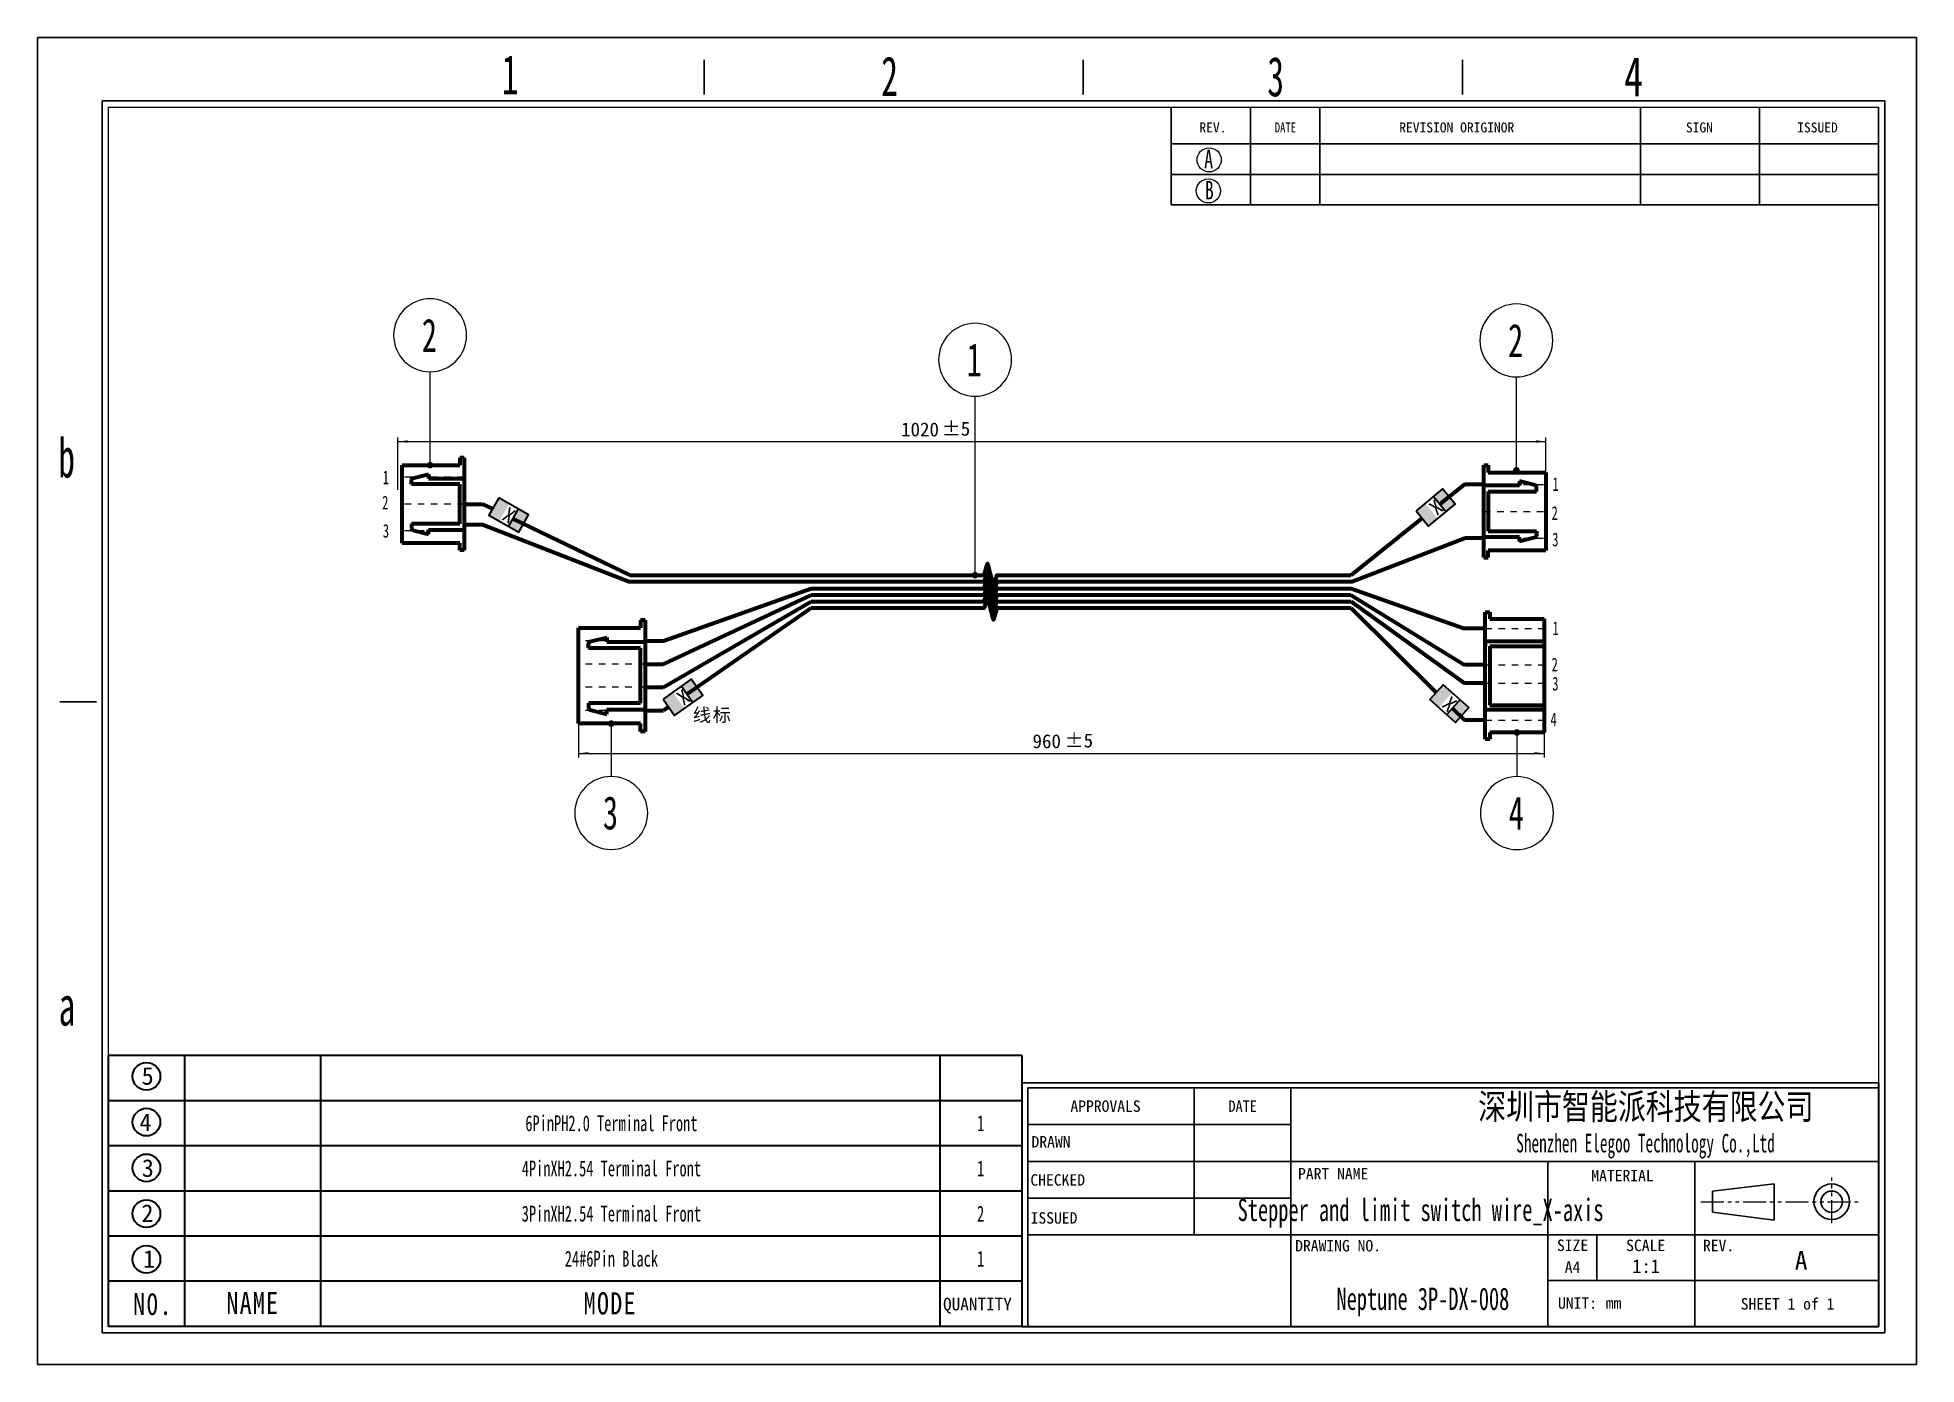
# Model space of a CAD drawing. Header units: millimetres. Extents: x 0 to 283, y 0 to 200.
import ezdxf
from ezdxf.enums import TextEntityAlignment as Align

# ---------------------------------------------------------------- set-up
doc = ezdxf.new("R2010")
doc.units = ezdxf.units.MM
for name, pattern in [('双点画线', [22, 12, -2, 2, -2, 2, -2]), ('点画线', [18, 12, -2, 2, -2]), ('虚线', [2, 1, -1])]:
    doc.linetypes.add(name, pattern=pattern)
doc.layers.get('0').update_dxf_attribs({"lineweight": 35})
for name, color, linetype, lineweight in [('SLD-0', 179, 'Continuous', 30), ('中心线层', 1, '点画线', 18), ('尺寸线层', 3, 'Continuous', 18), ('粗实线层', 7, 'Continuous', 35), ('细实线层', 7, 'Continuous', 18)]:
    doc.layers.add(name, color=color, linetype=linetype, lineweight=lineweight)
doc.styles.add('SLDTEXTSTYLE0', font='', dxfattribs={"width": 0.7})
doc.styles.add('SLDTEXTSTYLE10', font='', dxfattribs={"width": 0.7865})
doc.styles.add('SLDTEXTSTYLE11', font='', dxfattribs={"width": 0.862222})
doc.styles.add('SLDTEXTSTYLE12', font='', dxfattribs={"width": 1.089})
doc.styles.add('SLDTEXTSTYLE13', font='', dxfattribs={"width": 0.805625})
doc.styles.add('SLDTEXTSTYLE2', font='', dxfattribs={"width": 0.469})
doc.styles.add('SLDTEXTSTYLE3', font='', dxfattribs={"width": 0.56})
doc.styles.add('SLDTEXTSTYLE4', font='', dxfattribs={"width": 0.40535})
doc.styles.add('SLDTEXTSTYLE5', font='', dxfattribs={"width": 0.7})
doc.styles.add('SLDTEXTSTYLE6', font='', dxfattribs={"width": 0.62})
doc.styles.add('SLDTEXTSTYLE7', font='', dxfattribs={"width": 0.9075})
doc.styles.add('SLDTEXTSTYLE8', font='', dxfattribs={"width": 0.484})
doc.styles.add('SLDTEXTSTYLE9', font='', dxfattribs={"width": 0.870455})
doc.styles.add('工程1', font='')
doc.styles.add('标准', font='', dxfattribs={"width": 0.667})
doc.styles.get('SLDTEXTSTYLE0').set_extended_font_data('宋体')
doc.styles.get('SLDTEXTSTYLE10').set_extended_font_data('宋体')
doc.styles.get('SLDTEXTSTYLE11').set_extended_font_data('宋体')
doc.styles.get('SLDTEXTSTYLE12').set_extended_font_data('宋体')
doc.styles.get('SLDTEXTSTYLE13').set_extended_font_data('宋体')
doc.styles.get('SLDTEXTSTYLE2').set_extended_font_data('宋体')
doc.styles.get('SLDTEXTSTYLE3').set_extended_font_data('宋体')
doc.styles.get('SLDTEXTSTYLE4').set_extended_font_data('宋体')
doc.styles.get('SLDTEXTSTYLE5').set_extended_font_data('宋体')
doc.styles.get('SLDTEXTSTYLE6').set_extended_font_data('宋体')
doc.styles.get('SLDTEXTSTYLE7').set_extended_font_data('宋体')
doc.styles.get('SLDTEXTSTYLE8').set_extended_font_data('宋体')
doc.styles.get('SLDTEXTSTYLE9').set_extended_font_data('宋体')
doc.styles.get('工程1').set_extended_font_data('宋体')
doc.styles.get('标准').set_extended_font_data('宋体')
doc.dimstyles.new('标准', dxfattribs={"dimscale": 0.6, "dimtxt": 3.5, "dimasz": 2.5, "dimexe": 1, "dimexo": 0, "dimtad": 1, "dimdsep": 46, "dimtxsty": '工程1', "dimblk": '_CAXARROW', "dimcen": 0, "dimdle": 4, "dimazin": 2, "dimtfac": 0.707107, "dimtdec": 3, "dimtmove": 2, "dimatfit": 3, "dimfxl": 1, "dimfrac": 2, "dimtolj": 1, "dimarcsym": 1})

# ---------------------------------------------------------------- blocks, each defined once
blk = doc.blocks.new('ELEGOO标题栏_1')
for p in [(133.85, 38.11), (0, 0)]:
    blk.add_line(p, (133.85, 0))
at = {"layer": 'SLD-0', "color": 0, "linetype": 'Continuous'}
for p, q in [((133.85, 38.11), (0, 38.11)), ((0, 38.11), (0, 0)), ((133.85, 37.29), (0.96, 37.29)), ((0.96, 37.29), (0.96, 0)), ((26.95, 37.29), (26.95, 14.34)), ((42.07, 37.29), (42.07, 0)), ((42.07, 31.55), (0.96, 31.55)), ((133.85, 25.81), (0.96, 25.81)), ((82.22, 25.81), (82.22, 0)), ((105.17, 0), (105.17, 25.81)), ((107.93, 21.13), (117.56, 22.32)), ((107.93, 17.89), (107.93, 21.13)), ((117.56, 16.63), (117.56, 22.32)), ((42.07, 20.08), (0.96, 20.08)), ((107.93, 17.89), (117.56, 16.63)), ((133.85, 14.34), (0.96, 14.34)), ((89.87, 14.34), (89.87, 7.17)), ((82.22, 7.17), (133.85, 7.17))]:
    blk.add_line(p, q, dxfattribs=at)
for radius in [2.77, 1.67]:
    blk.add_circle((126.54, 19.51), radius, dxfattribs=at)
at = {"layer": '中心线层', "color": 1, "linetype": '双点画线', "lineweight": 18, "ltscale": 0.3}
for p, q in [((126.54, 16.16), (126.54, 23.3)), ((106.1, 19.51), (130.7, 19.51))]:
    blk.add_line(p, q, dxfattribs=at)
at = {"layer": 'SLD-0', "color": 0}
for s, insert, char_height, width, attachment_point, style in [('{\\W1;APPROVALS}', (13.1, 35.34), 1.7927, 38.1779, 2, 'SLDTEXTSTYLE10'), ('DATE', (34.52, 35.34), 1.793, 17.8919, 2, 'SLDTEXTSTYLE7'), ('{\\W0.8;深圳市智能派科技有限公司}', (97.5, 36.37), 4, 133.1206, 2, 'SLDTEXTSTYLE0'), ('{\\W1;DRAWN}', (4.58, 29.77), 1.7927, 12.6788, 2, 'SLDTEXTSTYLE4'), ('{\\fsimsun|b1|i0|c134|p2;\\W0.6;Shenzhen Elegoo Technology Co.,Ltd}', (97.46, 30.12), 2.9104, 129.0935, 2, 'SLDTEXTSTYLE2'), ('{\\W1;CHECKED}', (5.63, 23.81), 1.7927, 17.6061, 2, 'SLDTEXTSTYLE4'), ('{\\W1;PART NAME}', (48.66, 24.78), 1.7927, 40.2352, 2, 'SLDTEXTSTYLE11'), ('{\\W1;MATERIAL}', (93.86, 24.48), 1.7927, 43.0109, 2, 'SLDTEXTSTYLE12'), ('{\\W1;ISSUED}', (5.05, 17.87), 1.7927, 14.7218, 2, 'SLDTEXTSTYLE4'), ('{\\W1;DRAWING NO.}', (49.43, 13.53), 1.7927, 46.8642, 2, 'SLDTEXTSTYLE9'), ('{\\W1;SIZE}', (86.06, 13.59), 1.793, 9.8746, 2, 'SLDTEXTSTYLE4'), ('{\\W1;SCALE}', (97.48, 13.58), 1.7927, 22.8456, 2, 'SLDTEXTSTYLE7'), ('{\\W1;REV.}', (108.87, 13.56), 1.793, 16.3741, 2, 'SLDTEXTSTYLE7'), ('{\\W1;A}', (120.78, 11.78), 2.91, 3.9348, 1, 'SLDTEXTSTYLE3'), ('{\\W1;A4}', (86.06, 10.18), 1.793, 4.9073, 2, 'SLDTEXTSTYLE4'), ('{\\W1;1:1}', (97.55, 10.49), 2.117, 7.7808, 2, 'SLDTEXTSTYLE3'), ('{\\W1;UNIT:}', (86.83, 4.57), 1.7927, 18.0042, 2, 'SLDTEXTSTYLE7'), ('{\\W1;mm}', (92.46, 4.58), 1.793, 5.0475, 2, 'SLDTEXTSTYLE8'), ('{\\W1;SHEET 1 of 1}', (119.64, 4.44), 1.7927, 47.0046, 2, 'SLDTEXTSTYLE13')]:
    blk.add_mtext(s, dxfattribs=dict(at, insert=insert, char_height=char_height, width=width, attachment_point=attachment_point, style=style))
at = {"layer": '尺寸线层', "color": 0, "style": '标准', "width": 0.667}
for tag, height, p in [('绘制者', 2, (21.79, 28.7)), ('绘图日期', 2, (34.51, 28.68)), ('审核者', 2, (21.8, 23.22)), ('审核日期', 2, (34.51, 22.95)), ('材质', 3.5, (94.1, 18.33)), ('发布者', 2, (21.79, 17.24)), ('发布日期', 2, (34.51, 17.21)), ('零件名称', 3.5, (62.32, 18.23)), ('图纸编号', 3.5, (62.68, 4.34))]:
    blk.add_attdef(tag, text='', height=height, dxfattribs=at).set_placement(p, align=Align.MIDDLE_CENTER)
blk = doc.blocks.new('更新记录栏_1')
at = {"layer": 'SLD-0', "color": 0, "linetype": 'Continuous'}
for p, q in [((-110.52, 0), (-110.52, -15.3)), ((-98.13, 0), (-98.13, -15.3)), ((-87.3, 0), (-87.3, -15.3)), ((-110.52, -5.74), (0, -5.74)), ((-110.52, -10.52), (0, -10.52)), ((-110.52, -15.3), (0, -15.3))]:
    blk.add_line(p, q, dxfattribs=at)
at = {"layer": 'SLD-0', "color": 0}
for p, q in [((-37.16, 0), (-37.16, -15.3)), ((-18.58, 0), (-18.58, -15.3))]:
    blk.add_line(p, q, dxfattribs=at)
at = {"layer": 'SLD-0', "color": 2, "lineweight": 0}
for centre in [(-104.56, -8.25), (-104.68, -13.1)]:
    blk.add_circle(centre, 1.89, dxfattribs=at)
at = {"layer": '粗实线层', "color": 0, "lineweight": 18}
for p in [(-110.52, 0), (0, -15.3)]:
    blk.add_line(p, (0, 0), dxfattribs=at)
at = {"layer": 'SLD-0', "color": 0, "attachment_point": 1, "style": 'SLDTEXTSTYLE10'}
for s, insert, char_height, width in [('{\\W1;REV.}', (-106.09, -2.41), 1.554, 12.2988), ('DATE', (-94.32, -2.41), 1.554, 13.4388), ('{\\W1;REVISION ORIGINOR}', (-74.87, -2.41), 1.5536, 57.5127), ('{\\W1;SIGN}', (-30.09, -2.41), 1.554, 12.3134), ('{\\W1;ISSUED}', (-12.7, -2.41), 1.5536, 19.59)]:
    blk.add_mtext(s, dxfattribs=dict(at, insert=insert, char_height=char_height, width=width))
at = {"layer": 'SLD-0', "color": 2, "char_height": 2.9, "attachment_point": 1, "style": 'SLDTEXTSTYLE5'}
for s, insert, width in [('A', (-105.34, -6.68), 3.5956), ('B', (-105.23, -11.54), 3.5381)]:
    blk.add_mtext(s, dxfattribs=dict(at, insert=insert, width=width))
at = {"layer": '尺寸线层', "color": 0, "style": '标准', "width": 0.667}
for tag, p in [('日期A', (-92.71, -8.13)), ('A版本更新内容', (-62.23, -8.13)), ('标记A', (-27.87, -8.13)), ('发布者A', (-9.29, -8.13)), ('日期B', (-92.71, -12.91)), ('A版本更新内容', (-62.23, -12.91)), ('标记B', (-27.87, -12.91)), ('发布者B', (-9.29, -12.91))]:
    blk.add_attdef(tag, text='', height=1.5, dxfattribs=at).set_placement(p, align=Align.MIDDLE_CENTER)
blk = doc.blocks.new('图框_1')
at = {"layer": 'SLD-0', "color": 0}
for p, q in [((0, 207.38), (293.52, 207.38)), ((0, 0), (0, 207.38)), ((293.52, 207.38), (293.52, 0)), ((293.52, 0), (0, 0))]:
    blk.add_line(p, q, dxfattribs=at)
at = {"layer": 'SLD-0', "color": 0, "linetype": 'Continuous'}
for p, q in [((104.11, 198.49), (104.11, 203.88)), ((163.36, 198.49), (163.36, 203.88)), ((222.61, 198.49), (222.61, 203.88)), ((10.1, 4.94), (10.1, 197.5)), ((10.1, 197.5), (288.58, 197.5)), ((288.58, 197.5), (288.58, 4.94)), ((9.21, 103.56), (3.48, 103.56)), ((288.58, 4.94), (10.1, 4.94))]:
    blk.add_line(p, q, dxfattribs=at)
at = {"layer": 'SLD-0', "color": 0, "lineweight": 15}
for p, q in [((11.08, 5.93), (11.08, 196.52)), ((11.08, 196.52), (287.59, 196.52)), ((287.59, 196.52), (287.59, 5.93)), ((287.59, 5.93), (11.08, 5.93))]:
    blk.add_line(p, q, dxfattribs=at)
at = {"layer": 'SLD-0', "color": 0, "char_height": 6.17, "attachment_point": 1}
for s, insert, width, style in [('1', (72.52, 204.68), 3.1728, 'SLDTEXTSTYLE6'), ('2', (131.8, 204.43), 6.4014, 'SLDTEXTSTYLE6'), ('3', (192.12, 204.37), 6.3735, 'SLDTEXTSTYLE6'), ('4', (247.85, 204.37), 7.6545, 'SLDTEXTSTYLE5'), ('b', (3.24, 144.8), 6.4386, 'SLDTEXTSTYLE6'), ('a', (3.29, 59.13), 6.3735, 'SLDTEXTSTYLE6')]:
    blk.add_mtext(s, dxfattribs=dict(at, insert=insert, width=width, style=style))
blk = doc.blocks.new('图框1_1')
at = {"layer": '粗实线层', "color": 0}
blk.add_blockref('图框_1', (0, 0), dxfattribs=at)
blk = doc.blocks.new('明细栏_1')
at = {"layer": '粗实线层', "color": 0}
for p, q in [((144.46, 42.89), (0, 42.89)), ((0, 0), (0, 42.89)), ((12, 42.89), (12, 0)), ((33.51, 42.89), (33.51, 0)), ((131.49, 42.89), (131.49, 0)), ((144.46, 42.89), (144.46, 0)), ((144.46, 35.74), (0, 35.74)), ((144.46, 28.59), (0, 28.59)), ((144.46, 21.44), (0, 21.44)), ((0, 14.3), (0, 21.44)), ((144.46, 14.3), (0, 14.3)), ((144.46, 7.17), (0, 7.17)), ((144.46, 0), (0, 0))]:
    blk.add_line(p, q, dxfattribs=at)
for centre in [(6, 39.59), (6, 32.35), (6, 25.11), (6, 17.87), (6, 10.63)]:
    blk.add_circle(centre, 2.19, dxfattribs=at)
at = {"layer": '尺寸线层', "color": 0, "char_height": 2.8, "attachment_point": 1, "line_spacing_factor": 1.15057, "style": '标准'}
for s, insert, width in [('\\T1.1;{\\fsimsun|b1|i0|c134|p2;\\W1;5}', (5.24, 41.07), 1.5173), ('\\T1.1;{\\fsimsun|b1|i0|c134|p2;\\W1;4}', (4.9, 33.74), 1.7207), ('\\T1.1;{\\fsimsun|b1|i0|c134|p2;\\W1;3}', (5.27, 26.48), 1.5173), ('\\T1.1;{\\fsimsun|b1|i0|c134|p2;\\W1;2}', (5.2, 19.34), 1.5486), ('\\T1.1;{\\fsimsun|b1|i0|c134|p2;\\W1;1}', (5.48, 12.1), 1.3013)]:
    blk.add_mtext(s, dxfattribs=dict(at, insert=insert, width=width))
at = {"layer": '尺寸线层', "color": 3, "attachment_point": 1, "line_spacing_factor": 1.15057, "style": '标准'}
for s, insert, char_height, width in [('\\T1.1;{\\fsimsun|b1|i0|c134|p2;\\W0.8;\\C0;N0.}', (3.88, 5.33), 3.5, 5.1088), ('\\T1.1;{\\fsimsun|b1|i0|c134|p2;\\W0.8;\\C0;NAME}', (18.64, 5.48), 3.5, 8.4532), ('\\T1.1;{\\fsimsun|b1|i0|c134|p2;\\W0.8;\\C0;MODE}', (75.17, 5.42), 3.5, 8.4532), ('{\\fSimSun|b1|i0|c134|p2;\\W1;\\T1;\\C0;QUANTITY}', (132.02, 4.55), 2, 11.2737)]:
    blk.add_mtext(s, dxfattribs=dict(at, insert=insert, char_height=char_height, width=width))
at = {"layer": '尺寸线层', "color": 0, "style": '标准', "width": 0.667}
for tag, p in [('名称5', (22.75, 39.31)), ('规格5', (79.55, 39.31)), ('数量5 ', (137.97, 39.31)), ('名称4', (22.75, 32.17)), ('规格4 ', (79.55, 32.17)), ('数量4', (137.97, 32.17)), ('名称3', (22.75, 25.02)), ('规格3', (79.55, 25.02)), ('数量3', (137.97, 25.02)), ('名称2', (22.75, 17.87)), ('规格2', (79.55, 17.87)), ('数量2', (137.97, 17.87)), ('名称1', (22.75, 10.73)), ('规格1', (79.55, 10.73)), ('数量1', (137.97, 10.73))]:
    blk.add_attdef(tag, text='', height=2.5, dxfattribs=at).set_placement(p, align=Align.MIDDLE_CENTER)
blk = doc.blocks.new('*X9')
at = {"color": 0, "char_height": 2.1, "attachment_point": 1, "style": '工程1'}
for s, insert, width in [('1020', (130.17, 142.07), 39.9352), ('%%P5', (136.31, 142.18), 18.0201)]:
    blk.add_mtext(s, dxfattribs=dict(at, insert=insert, width=width))
blk = doc.blocks.new('*X8')
at = {"layer": '尺寸线层', "linetype": 'Continuous'}
for points in [[(54.31, 139.19), (55.81, 139.38), (55.81, 139)], [(227.38, 139.19), (225.88, 139.38), (225.88, 139)]]:
    blk.add_hatch(color=0, dxfattribs=at).paths.add_polyline_path(points, flags=0)
at = {"layer": '尺寸线层', "color": 0, "linetype": 'Continuous'}
for p, q in [((54.31, 131.93), (54.31, 139.79)), ((54.31, 139.19), (227.38, 139.19)), ((227.38, 134.54), (227.38, 139.79))]:
    blk.add_line(p, q, dxfattribs=at)
at = {"layer": '尺寸线层', "color": 0}
blk.add_blockref('*X9', (0, 0), dxfattribs=at)
blk = doc.blocks.new('_CAXARROW')
blk.add_hatch(color=0).paths.add_polyline_path([(0, 0), (-1, 0.125), (-1, -0.125)], flags=0)
blk = doc.blocks.new('*X11')
at = {"color": 0, "char_height": 2.1, "attachment_point": 1, "style": '工程1'}
for s, insert, width in [('960', (149.99, 95.04), 34.7732), ('%%P5', (154.84, 95.16), 18.0201)]:
    blk.add_mtext(s, dxfattribs=dict(at, insert=insert, width=width))
blk = doc.blocks.new('*X10')
at = {"layer": '尺寸线层', "linetype": 'Continuous'}
for points in [[(81.55, 92.16), (83.05, 92.35), (83.05, 91.98)], [(227.12, 92.16), (225.62, 92.35), (225.62, 91.98)]]:
    blk.add_hatch(color=0, dxfattribs=at).paths.add_polyline_path(points, flags=0)
at = {"layer": '尺寸线层', "color": 0, "linetype": 'Continuous'}
for p, q in [((81.55, 96.65), (81.55, 91.56)), ((227.12, 95.32), (227.12, 91.56)), ((81.55, 92.16), (227.12, 92.16))]:
    blk.add_line(p, q, dxfattribs=at)
at = {"layer": '尺寸线层', "color": 0}
blk.add_blockref('*X11', (0, 0), dxfattribs=at)
blk = doc.blocks.new('*X12')
at = {"layer": '细实线层', "lineweight": 18}
h = blk.add_hatch(color=0, dxfattribs=at)
edge = h.paths.add_edge_path(flags=0)
edge.add_arc((0, 0), 0.5, 0, 360)
at = {"layer": '细实线层', "color": 0}
blk.add_line((0, 0), (0, 26.98), dxfattribs=at)
for start, end in [(90, 270), (270, 90)]:
    blk.add_arc((0, 32.48), 5.5, start, end, dxfattribs=at)
at = {"layer": '细实线层', "color": 0, "lineweight": 18, "insert": (0, 32.48), "char_height": 5, "width": 2.8506, "attachment_point": 5, "line_spacing_factor": 1.15057, "style": '标准'}
blk.add_mtext('\\T1.1;1', dxfattribs=at)
blk = doc.blocks.new('*X13')
at = {"layer": '细实线层', "lineweight": 18}
h = blk.add_hatch(color=0, dxfattribs=at)
edge = h.paths.add_edge_path(flags=0)
edge.add_arc((0, 0), 0.5, 0, 360)
at = {"layer": '细实线层', "color": 0}
blk.add_line((0, 0), (0, 14.09), dxfattribs=at)
for start, end in [(90, 270), (270, 90)]:
    blk.add_arc((0, 19.59), 5.5, start, end, dxfattribs=at)
at = {"layer": '细实线层', "color": 0, "lineweight": 18, "insert": (0, 19.59), "char_height": 5, "width": 3.1301, "attachment_point": 5, "line_spacing_factor": 1.15057, "style": '标准'}
blk.add_mtext('\\T1.1;2', dxfattribs=at)
blk = doc.blocks.new('*X14')
at = {"layer": '细实线层', "lineweight": 18}
h = blk.add_hatch(color=0, dxfattribs=at)
edge = h.paths.add_edge_path(flags=0)
edge.add_arc((0, 0), 0.5, 0, 360)
at = {"layer": '细实线层', "color": 0}
blk.add_line((0, 0), (0, -7.99), dxfattribs=at)
for start, end in [(90, 270), (270, 90)]:
    blk.add_arc((0, -13.49), 5.5, start, end, dxfattribs=at)
at = {"layer": '细实线层', "color": 0, "lineweight": 18, "insert": (0, -13.49), "char_height": 5, "width": 3.1301, "attachment_point": 5, "line_spacing_factor": 1.15057, "style": '标准'}
blk.add_mtext('\\T1.1;3', dxfattribs=at)
blk = doc.blocks.new('*X15')
at = {"layer": '细实线层', "lineweight": 18}
h = blk.add_hatch(color=0, dxfattribs=at)
edge = h.paths.add_edge_path(flags=0)
edge.add_arc((0, 0), 0.5, 0, 360)
at = {"layer": '细实线层', "color": 0}
blk.add_line((0, 0), (0, -6.66), dxfattribs=at)
for start, end in [(90, 270), (270, 90)]:
    blk.add_arc((0, -12.16), 5.5, start, end, dxfattribs=at)
at = {"layer": '细实线层', "color": 0, "lineweight": 18, "insert": (0, -12.16), "char_height": 5, "width": 3.3257, "attachment_point": 5, "line_spacing_factor": 1.15057, "style": '标准'}
blk.add_mtext('\\T1.1;4', dxfattribs=at)
blk = doc.blocks.new('1514')
at = {"layer": '粗实线层'}
h = blk.add_hatch(color=0, dxfattribs=at)
h.paths.add_polyline_path([(0, 0), (0, 1.1), (0, 3), (1.8, 3), (1.8, 0)], flags=0)
h.paths.add_polyline_path([(3.39, 0), (3.39, 1.33), (3.39, 3), (5.19, 3), (5.19, 0)], flags=0)
at = {"layer": '粗实线层', "color": 0}
blk.add_line((3.39, 3.01), (3.39, 0), dxfattribs=at)
blk.add_lwpolyline([(0, 3), (0, 0), (5.19, 0), (5.19, 3)], close=True, dxfattribs=at)
blk = doc.blocks.new('*X17')
at = {"layer": '细实线层', "lineweight": 18}
h = blk.add_hatch(color=0, dxfattribs=at)
edge = h.paths.add_edge_path(flags=0)
edge.add_arc((0, 0), 0.5, 0, 360)
at = {"layer": '细实线层', "color": 0}
blk.add_line((0, 0), (0, 14.09), dxfattribs=at)
for start, end in [(90, 270), (270, 90)]:
    blk.add_arc((0, 19.59), 5.5, start, end, dxfattribs=at)
at = {"layer": '细实线层', "color": 0, "lineweight": 18, "insert": (0, 19.59), "char_height": 5, "width": 3.1301, "attachment_point": 5, "line_spacing_factor": 1.15057, "style": '标准'}
blk.add_mtext('\\T1.1;2', dxfattribs=at)

msp = doc.modelspace()

# ---------------------------------------------------------------- linework, layer by layer
at = {"color": 0, "linetype": 'Continuous', "lineweight": 70}
for p, q in [((56.358, 132.745), (56.358, 133.442)), ((56.552, 133.691), (58.92, 134.283)), ((58.92, 134.283), (58.92, 133.642)), ((58.92, 133.642), (64.3, 133.642)), ((223.404, 133.19), (223.404, 132.55)), ((225.772, 132.598), (223.404, 133.19)), ((63.66, 132.745), (56.358, 132.745)), ((223.404, 132.55), (218.024, 132.55)), ((218.665, 131.653), (225.966, 131.653)), ((225.966, 131.653), (225.966, 132.35)), ((56.358, 126.757), (56.358, 126.061)), ((63.66, 126.757), (56.358, 126.757)), ((56.552, 125.812), (58.92, 125.22)), ((58.92, 125.22), (58.92, 125.861)), ((58.92, 125.861), (64.3, 125.861)), ((223.404, 124.768), (218.024, 124.768)), ((218.665, 125.665), (225.966, 125.665)), ((223.404, 124.128), (223.404, 124.768)), ((225.772, 124.72), (223.404, 124.128)), ((225.966, 125.665), (225.966, 124.968)), ((83.066, 108.004), (83.066, 108.752)), ((90.91, 108.004), (83.066, 108.004)), ((83.274, 109.019), (85.818, 109.655)), ((85.818, 109.655), (85.818, 108.967)), ((85.818, 108.967), (91.598, 108.967)), ((83.066, 99.747), (83.066, 98.998)), ((90.91, 99.747), (83.066, 99.747)), ((83.274, 98.731), (85.818, 98.095)), ((85.818, 98.095), (85.818, 98.783)), ((85.818, 98.783), (91.598, 98.783))]:
    msp.add_line(p, q, dxfattribs=at)
for centre, radius, start, end in [((56.614, 133.442), 0.256, 104.03624, 180), ((225.71, 132.35), 0.256, 0, 75.96376), ((56.614, 126.061), 0.256, 180, 255.96376), ((225.71, 124.968), 0.256, 284.03624, 360), ((83.341, 108.752), 0.275, 104.03624, 180), ((83.341, 98.998), 0.275, 180, 255.96376)]:
    msp.add_arc(centre, radius, start, end, dxfattribs=at)
at = {"layer": '粗实线层', "color": 0, "lineweight": 70}
for p, q in [((64.3, 136.716), (63.66, 136.716)), ((63.66, 136.716), (63.66, 135.628)), ((64.3, 136.716), (64.3, 128.973)), ((54.949, 135.628), (63.66, 135.628)), ((54.949, 128.973), (54.949, 135.628)), ((218.024, 135.624), (218.665, 135.624)), ((218.024, 129.437), (218.024, 135.624)), ((218.665, 135.624), (218.665, 134.535)), ((218.665, 134.535), (227.375, 134.535)), ((227.375, 134.535), (227.375, 129.437)), ((63.66, 128.973), (63.66, 132.745)), ((215.104, 132.703), (211.388, 129.731)), ((218.024, 132.703), (215.104, 132.703)), ((218.665, 131.653), (218.665, 129.437)), ((54.949, 123.875), (54.949, 128.973)), ((63.66, 126.757), (63.66, 128.973)), ((64.3, 129.751), (67.052, 129.751)), ((64.3, 128.973), (64.3, 122.786)), ((67.052, 129.751), (68.572, 129.02)), ((71.623, 127.552), (89.3, 119.045)), ((208.743, 127.616), (198.024, 119.045)), ((218.024, 121.694), (218.024, 129.437)), ((218.665, 129.437), (218.665, 125.665)), ((227.375, 129.437), (227.375, 122.783)), ((64.3, 126.677), (67.052, 126.677)), ((67.052, 126.677), (89.3, 118.045)), ((63.66, 123.875), (54.949, 123.875)), ((63.66, 122.786), (63.66, 123.875)), ((64.3, 122.786), (63.66, 122.786)), ((198.024, 118.045), (215.104, 124.615)), ((218.024, 124.615), (215.104, 124.615)), ((227.375, 122.783), (218.665, 122.783)), ((218.665, 121.694), (218.665, 122.783)), ((218.024, 121.694), (218.665, 121.694)), ((94.35, 109.132), (116.598, 117.045)), ((198.024, 117.045), (215.104, 110.977)), ((94.35, 105.623), (116.598, 116.045)), ((94.35, 102.127), (116.598, 115.045)), ((116.598, 114.045), (97.919, 101.093)), ((198.024, 116.045), (215.104, 105.501)), ((198.024, 115.045), (215.104, 102.763)), ((198.024, 114.045), (210.862, 101.352)), ((218.224, 94.291), (218.224, 113.459)), ((218.224, 113.459), (218.909, 113.459)), ((218.909, 113.459), (218.909, 112.432)), ((81.552, 96.65), (81.552, 111.1)), ((81.552, 111.1), (90.91, 111.1)), ((91.598, 112.27), (90.91, 112.27)), ((90.91, 112.27), (90.91, 111.1)), ((91.598, 112.27), (91.598, 95.48)), ((218.909, 112.432), (227.124, 112.432)), ((227.124, 112.432), (227.124, 95.318)), ((90.91, 99.747), (90.91, 108.004)), ((227.124, 109.009), (218.224, 109.009)), ((218.224, 109.009), (218.224, 108.325)), ((218.909, 108.325), (227.124, 108.325)), ((218.909, 108.325), (218.909, 99.425)), ((95.137, 99.164), (94.35, 98.618)), ((218.224, 98.741), (218.224, 99.425)), ((218.909, 99.425), (227.124, 99.425)), ((90.91, 96.65), (81.552, 96.65)), ((90.91, 95.48), (90.91, 96.65)), ((213.273, 98.969), (215.104, 97.158)), ((227.124, 98.741), (218.224, 98.741)), ((91.598, 95.48), (90.91, 95.48)), ((218.909, 94.291), (218.224, 94.291)), ((227.124, 95.318), (218.909, 95.318)), ((218.909, 95.318), (218.909, 94.291))]:
    msp.add_line(p, q, dxfattribs=at)
at = {"layer": '粗实线层', "color": 8, "linetype": '虚线', "lineweight": 18}
for p, q in [((64.3, 133.795), (54.949, 133.795)), ((218.024, 132.703), (227.375, 132.703)), ((64.3, 129.751), (54.949, 129.751)), ((218.024, 128.659), (227.375, 128.659)), ((64.3, 125.707), (54.949, 125.707)), ((218.024, 124.615), (227.375, 124.615)), ((218.224, 110.977), (227.124, 110.977)), ((91.598, 109.132), (81.552, 109.132)), ((91.598, 105.623), (81.552, 105.623)), ((218.224, 105.501), (227.124, 105.501)), ((91.598, 102.127), (81.552, 102.127)), ((218.224, 102.763), (227.124, 102.763)), ((91.598, 98.618), (81.552, 98.618)), ((218.224, 97.158), (227.124, 97.158))]:
    msp.add_line(p, q, dxfattribs=at)
at = {"layer": '粗实线层', "color": 0, "linetype": 'Continuous', "lineweight": 70}
for p, q in [((218.224, 110.977), (215.104, 110.977)), ((91.598, 109.132), (94.35, 109.132)), ((91.598, 105.623), (94.35, 105.623)), ((218.224, 105.501), (215.104, 105.501)), ((91.598, 102.127), (94.35, 102.127)), ((218.224, 102.763), (215.104, 102.763)), ((91.598, 98.618), (94.35, 98.618)), ((218.224, 97.158), (215.104, 97.158))]:
    msp.add_line(p, q, dxfattribs=at)
at = {"layer": '细实线层', "lineweight": 70}
for points in [[(89.3, 119.045), (142.725, 119.045), (143.193, 120.795), (144.131, 117.295), (144.6, 119.045), (198.024, 119.045)], [(198.024, 118.045), (144.6, 118.045), (144.131, 116.295), (143.193, 119.795), (142.725, 118.045), (89.3, 118.045)], [(116.598, 117.045), (142.725, 117.045), (143.193, 118.795), (144.131, 115.295), (144.6, 117.045), (198.024, 117.045)], [(198.024, 116.045), (144.6, 116.045), (144.131, 114.295), (143.193, 117.795), (142.725, 116.045), (116.598, 116.045)], [(116.598, 115.045), (142.725, 115.045), (143.193, 116.795), (144.131, 113.295), (144.6, 115.045), (198.024, 115.045)], [(198.024, 114.045), (144.6, 114.045), (144.131, 112.295), (143.193, 115.795), (142.725, 114.045), (116.598, 114.045)]]:
    msp.add_lwpolyline(points, dxfattribs=at)

# ---------------------------------------------------------------- block references
at = {"xscale": 0.964990897734145, "yscale": 0.964990897734145, "zscale": 0.964990897734145}
msp.add_blockref('ELEGOO标题栏_1', (148.357, 5.718), dxfattribs=at).add_auto_attribs({'零件名称': 'Stepper and limit switch wire_X-axis', '图纸编号': 'Neptune 3P-DX-008'})
at = {"layer": '粗实线层', "color": 0, "xscale": 0.964990897734145, "yscale": 0.964990897734145, "zscale": 0.964990897734145}
for name, p in [('图框1_1', (0, 0)), ('更新记录栏_1', (277.522, 189.637))]:
    msp.add_blockref(name, p, dxfattribs=at)
at = {"layer": '粗实线层', "color": 0}
for p, rotation in [((68.036, 128.108), 330.2489059356791), ((209.705, 126.445), 39.39542345960841), ((96.03, 97.893), 35.08366155762599), ((209.906, 100.283), 318.1919559370845)]:
    msp.add_blockref('1514', p, dxfattribs=dict(at, rotation=rotation))
at = {"layer": '粗实线层', "color": 0, "xscale": 0.9529514990850049, "yscale": 0.9529514990850049, "zscale": 0.9529514990850049}
msp.add_blockref('明细栏_1', (10.696, 5.718), dxfattribs=at).add_auto_attribs({'规格1': '24#6Pin Black', '数量1': '1', '规格2': '3PinXH2.54 Terminal Front', '规格3': '4PinXH2.54 Terminal Front', '规格4 ': '6PinPH2.0 Terminal Front', '数量2': '2', '数量3': '1', '数量4': '1'})
at = {"layer": '细实线层'}
for name, p in [('*X13', (59.176, 135.628)), ('*X17', (222.93, 134.853)), ('*X12', (141.331, 119.041)), ('*X14', (86.474, 96.65)), ('*X15', (223.016, 95.318))]:
    msp.add_blockref(name, p, dxfattribs=at)

# ---------------------------------------------------------------- texts
at = {"layer": '尺寸线层', "color": 0, "lineweight": 70, "char_height": 2.0537, "width": 3.30226, "attachment_point": 1, "line_spacing_factor": 1.15057, "style": '标准'}
for s, insert in [('\\T1.1;1', (52.031, 134.807)), ('\\T1.1;1', (228.382, 133.805)), ('\\T1.1;2', (51.95, 131.011)), ('\\T1.1;2', (228.246, 129.43)), ('\\T1.1;3', (52.051, 126.753)), ('\\T1.1;3', (228.344, 125.442)), ('\\T1.1;1', (228.385, 112.074)), ('\\T1.1;2', (228.249, 106.586)), ('\\T1.1;3', (228.347, 103.71)), ('\\T1.1;4', (228.077, 98.314))]:
    msp.add_mtext(s, dxfattribs=dict(at, insert=insert))
at = {"layer": '尺寸线层', "color": 3, "char_height": 2.2, "width": 34.13985, "attachment_point": 1, "line_spacing_factor": 1.15057, "style": '标准'}
for insert, rotation in [((209.542, 129.628), 39.39542), ((70.952, 129.393), 330.24891), ((96.107, 101.078), 35.08366), ((213.026, 100.931), 318.19196)]:
    msp.add_mtext('\\T1.1;{\\W1;\\C0;X}', dxfattribs=dict(at, insert=insert, rotation=rotation))
at = {"layer": '尺寸线层', "color": 3, "insert": (98.784, 98.951), "char_height": 2, "width": 34.13985, "attachment_point": 1, "line_spacing_factor": 1.15057, "style": '标准'}
msp.add_mtext('\\T1.1;{\\W1;\\C0;线标}', dxfattribs=at)

# ---------------------------------------------------------------- dimensions: what is measured, and where the dimension line sits
at = {"layer": '尺寸线层', "color": 0}
dim = msp.add_linear_dim(base=(227.375, 139.188), p1=(54.309, 131.929), p2=(227.375, 134.535), angle=0, text='\\A1;1020{\\H1x;%%P5}', dimstyle='标准', override={"dimsah": 1, "dimtfac": 1, "dimtfill": 1, "dimtzin": 8}, dxfattribs=at)
dim.commit()
dim.dimension.update_dxf_attribs({"geometry": '*X8', "text_midpoint": (135.162, 139.188), "dimtype": 160})
dim = msp.add_linear_dim(base=(227.124, 92.165), p1=(81.552, 96.65), p2=(227.124, 95.318), angle=0, text='\\A1;960{\\H1x;%%P5}', dimstyle='标准', override={"dimsah": 1, "dimtfac": 1, "dimtfill": 1, "dimtzin": 8}, dxfattribs=at)
dim.commit()
dim.dimension.update_dxf_attribs({"geometry": '*X10', "text_midpoint": (154.338, 92.165)})

doc.saveas('drawing.dxf')
